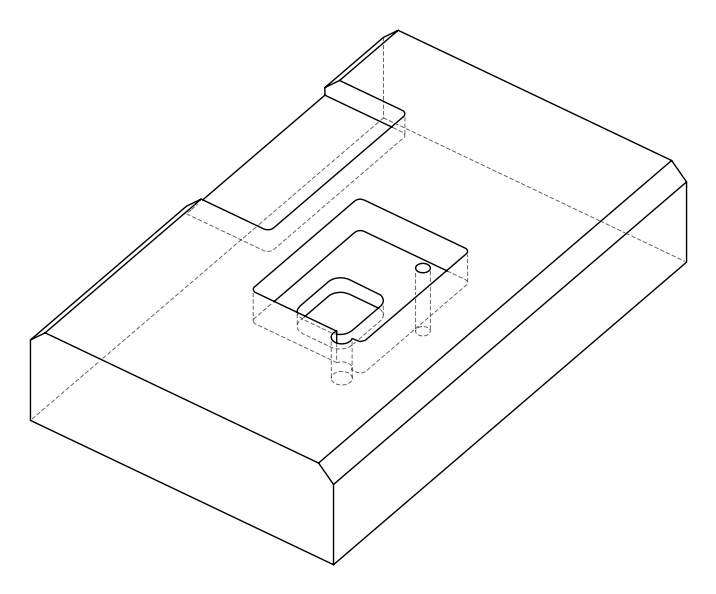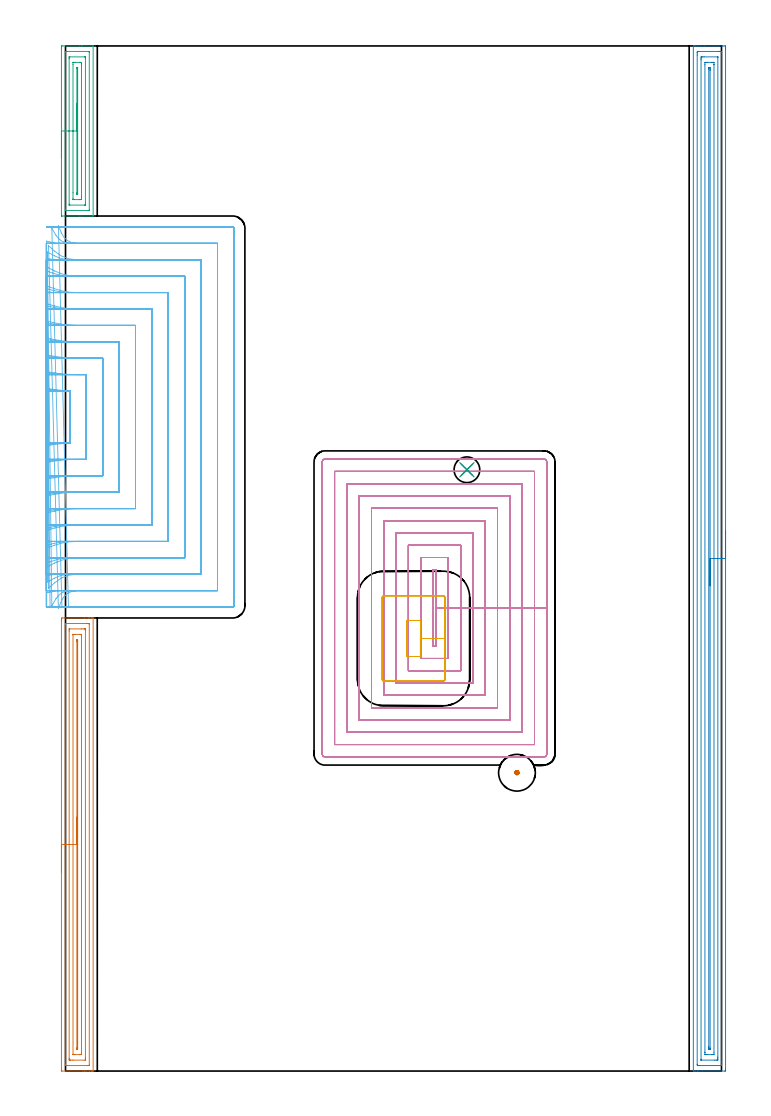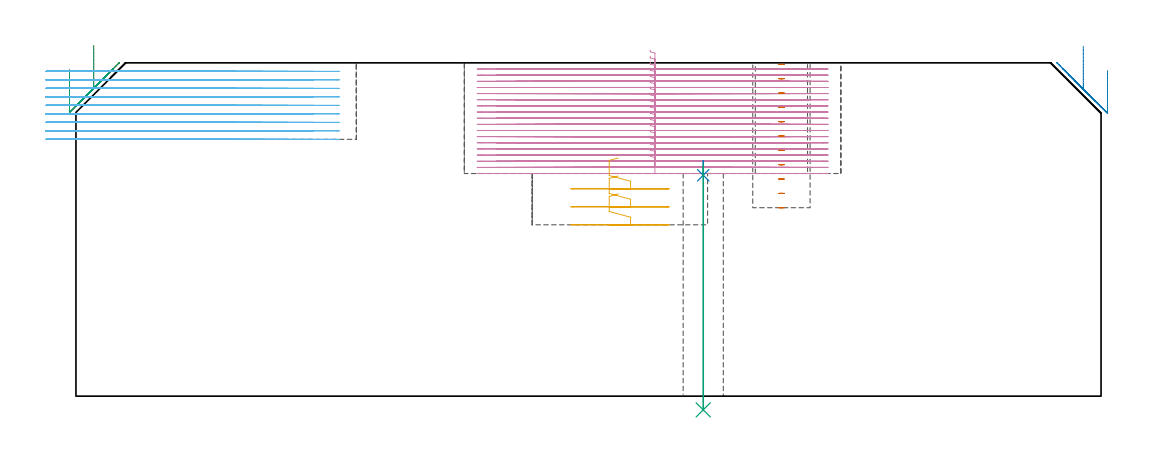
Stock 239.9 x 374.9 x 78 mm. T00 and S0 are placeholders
(PLAN: 9 operations, 6 tool changes, 168.5 min)
(1 AREA_MILL | FG_CHAMFER_SURFACE | UGT0205_001 | 6.8 min | 11571 mm3)
(2 AREA_MILL_1 | FG_CHAMFER_SURFACE_1 | UGT0205_001 | 15.18 min | 26106 mm3)
(3 AREA_MILL_2 | FG_CHAMFER_SURFACE_2 | UGT0205_001 | 2.66 min | 4618 mm3)
(4 MILL_RECTANGULAR_POCKET | POCKET_RECTANGULAR_STRAIGHT | NXT0201_008 | Follow Part, ap 1.5, ae 75% | 81.95 min | 261855 mm3)
(5 MILL_RECTANGULAR_POCKET_1 | POCKET_RECTANGULAR_STRAIGHT_1 | UGT0201_100 | Follow Part, ap 4.5, ae 75% | 1.27 min | 23265 mm3)
(6 MILL_SLOT | SLOT_PARTIAL_RECTANGULAR | NXT0201_009 | Follow Part, ap 2, ae 75% | 60.09 min | 171623 mm3)
(7 MILL_BLIND_HOLE_FROM_SOLID_MATERIAL | STEP1POCKET | UGT0201_130 | Spiral | 0.3 min | 3844 mm3)
(8 SPOT_DRILL | STEP1HOLE | NXT0321_9005460120000 | 0.03 min | 47 mm3)
(9 DRILL_THROUGH_HOLE_INTO_CENTER | STEP1HOLE | NXT0301_065 | 0.24 min | 3597 mm3)
(TOOL UGT0205_001 | Chamfer Mill 20 x 3 x 45 deg. | D20 FL50 Z2)
(TOOL NXT0201_008 | ENDMILL 6mm [2P460-0600-NA 1630] | D6 FL26 Z6)
(TOOL UGT0201_100 | End Mill 18 mm | D18 FL22 Z2)
(TOOL NXT0201_009 | ENDMILL 8mm [2P460-0800-NA 1630] | D8 FL26 Z6)
(TOOL UGT0201_130 | Carbide End Mill 12.0 | D12 FL15 Z4)
(TOOL NXT0321_9005460120000 | NC Spot Drill, 142deg, 12mm, Carbide, Uncoated | D12 PA142 FL30 Z2)
(TOOL NXT0301_065 | Carbide Drill 9.4mm [860.1-0940-075A1-MM 2214] | D9.4 PA140 FL98 Z2)
(OP 1 AREA_MILL)
G17 G21 G94 G90
T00 M6
G54
G17 G0 G90 X-1.5 Y72.85 S1061 M3
G43 Z88. H0
Z76.4
G94 G1 Y72.888 Z75.528 F250.
Y73.002 Z74.663
Y73.191 Z73.812
Y73.453 Z72.98
Y73.787 Z72.174
Y74.19 Z71.4
Y74.659 Z70.664
Y75.19 Z69.972
Y75.779 Z69.329
Y76.422 Z68.74
Y77.114 Z68.208
Y77.85 Z67.74
Y78.624 Z67.337
Y79.43 Z67.003
Y80.262 Z66.741
Y81.114 Z66.552
Y81.978 Z66.438
Y82.85 Z66.4
Y164.681
X-1.499 Y165.076 Z66.401
X-1.495 Y165.57 Z66.403
X-1.492 Y165.691 Z66.406
X-1.007 Y165.696 Z66.891
X-0.389 Y165.7 Z67.508
X6.953 Z74.848
X8.372 Z76.268
X8.722 Z76.617
X9.423 Z77.322
X9.71 Z77.609
X10.081 Y165.693 Z77.972
X10.097 Y165.691 Z77.988
X10.1 Y165.523 Z78.
Y0.173
X10.105 Y0.01 Z77.995
X10.081 Y0.008 Z77.972
X9.709 Y0. Z77.609
X9.423 Z77.322
X8.722 Z76.617
X7.488 Z75.384
X6.953 Z74.848
X6.336 Z74.231
X-1.274 Y0.001 Z66.623
X-1.492 Y0.01 Z66.406
X-1.499 Y0.228 Z66.399
Y0.252
X-1.5 Y82.85 Z66.4
X-0.086 Z67.814
Y163.503
X-0.085 Y163.61 Z67.815
X-0.082 Y163.663 Z67.818
X-0.08 Y163.682 Z67.82
X-0.051 Y163.69 Z67.849
X0.356 Y163.699 Z68.256
X7.838 Y163.7 Z75.738
X8.316 Y163.699 Z76.216
X8.562 Y163.694 Z76.462
X8.679 Y163.689 Z76.579
X8.685 Y163.326 Z76.585
X8.686 Y163.289 Z76.586
Y2.197
X8.685 Y2.09 Z76.585
X8.682 Y2.037 Z76.582
X8.68 Y2.018 Z76.58
X8.651 Y2.01 Z76.551
X8.243 Y2.001 Z76.143
X0.762 Y2. Z68.662
X0.284 Y2.001 Z68.184
X0.038 Y2.006 Z67.938
X-0.079 Y2.011 Z67.821
X-0.085 Y2.374 Z67.815
X-0.086 Y2.411 Z67.814
Y82.85
X1.328 Z69.228
X1.329 Y160.928 Z69.229
X1.333 Y161.501 Z69.233
X1.335 Y161.661 Z69.235
X1.338 Y161.69 Z69.238
X1.385 Y161.694 Z69.285
X1.451 Y161.699 Z69.351
X5.872 Y161.7 Z73.772
X6.757 Y161.699 Z74.657
X6.953 Y161.696 Z74.853
X7.15 Y161.69 Z75.05
X7.265 Y161.684 Z75.165
X7.267 Y161.608 Z75.167
X7.269 Y161.501 Z75.169
X7.271 Y161.18 Z75.171
Y4.772
X7.267 Y4.199 Z75.167
X7.265 Y4.04 Z75.165
X7.262 Y4.01 Z75.162
X7.215 Y4.006 Z75.115
X7.149 Y4.001 Z75.049
X2.728 Y4. Z70.628
X1.843 Y4.001 Z69.743
X1.647 Y4.004 Z69.547
X1.45 Y4.01 Z69.35
X1.335 Y4.016 Z69.235
X1.332 Y4.092 Z69.232
X1.33 Y4.199 Z69.23
X1.329 Y4.52 Z69.229
X1.328 Y82.85 Z69.228
X2.743 Z70.643
Y159.499
X2.744 Y159.597 Z70.644
X2.747 Y159.656 Z70.647
X2.749 Y159.683 Z70.649
X2.764 Y159.69 Z70.664
X2.98 Y159.694 Z70.88
X3.416 Y159.7 Z71.316
X5.198 Z73.098
X5.623 Y159.695 Z73.523
X5.834 Y159.69 Z73.734
X5.851 Y159.687 Z73.751
X5.853 Y159.67 Z73.753
X5.856 Y159.632 Z73.756
X5.857 Y159.578 Z73.757
Y6.201
X5.855 Y6.103 Z73.755
X5.853 Y6.044 Z73.753
X5.851 Y6.017 Z73.751
X5.836 Y6.01 Z73.736
X5.62 Y6.006 Z73.52
X5.184 Y6. Z73.084
X3.402 Z71.302
X2.977 Y6.005 Z70.877
X2.766 Y6.01 Z70.666
X2.749 Y6.013 Z70.649
X2.747 Y6.03 Z70.647
X2.744 Y6.068 Z70.644
X2.743 Y6.122 Z70.643
Y82.85
X4.157 Z72.057
Y157.177
X4.158 Y157.322 Z72.058
X4.162 Y157.61 Z72.062
X4.164 Y157.686 Z72.064
X4.178 Y157.69 Z72.078
X4.218 Y157.695 Z72.118
X4.3 Y157.698 Z72.2
X4.394 Y157.697 Z72.294
X4.421 Y157.694 Z72.321
X4.431 Y157.692 Z72.331
X4.436 Y157.658 Z72.336
X4.439 Y157.466 Z72.339
X4.442 Y157.177 Z72.342
X4.443 Y8.523 Z72.343
X4.442 Y8.378 Z72.342
X4.438 Y8.09 Z72.338
X4.436 Y8.014 Z72.336
X4.422 Y8.01 Z72.322
X4.382 Y8.005 Z72.282
X4.3 Y8.002 Z72.2
X4.206 Y8.003 Z72.106
X4.179 Y8.006 Z72.079
X4.169 Y8.008 Z72.069
X4.164 Y8.042 Z72.064
X4.16 Y8.234 Z72.06
X4.157 Y8.523 Z72.057
Y82.85
Y83.722 Z72.095
Y84.587 Z72.209
Y85.438 Z72.398
Y86.27 Z72.66
Y87.076 Z72.994
Y87.85 Z73.397
Y88.586 Z73.865
Y89.278 Z74.396
Y89.921 Z74.986
Y90.51 Z75.629
Y91.042 Z76.321
Y91.51 Z77.057
Y91.913 Z77.831
Y92.247 Z78.637
Y92.509 Z79.469
Y92.698 Z80.32
Y92.812 Z81.185
Y92.85 Z82.057
G0 Z88.
M5
M2
(OP 2 AREA_MILL_1)
G17 G21 G94 G90
T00 M6
G54
G17 G0 G90 X241.4 Y197.45 S1061 M3
G43 Z88. H0
Z76.2
G94 G1 Y197.412 Z75.328 F250.
Y197.298 Z74.464
Y197.109 Z73.612
Y196.847 Z72.78
Y196.513 Z71.974
Y196.11 Z71.2
Y195.642 Z70.464
Y195.11 Z69.772
Y194.521 Z69.129
Y193.878 Z68.54
Y193.186 Z68.009
Y192.45 Z67.54
Y191.676 Z67.137
Y190.87 Z66.803
Y190.038 Z66.541
Y189.187 Z66.352
Y188.322 Z66.238
Y187.45 Z66.2
Y0.626
X241.397 Y0.295 Z66.202
X241.392 Y0.01 Z66.206
X241.104 Y0. Z66.494
X232.832 Z74.763
X231.408 Z76.188
X231.053 Z76.542
X230.341 Z77.258
X230.05 Z77.549
X229.647 Z77.944
X229.603 Y0.009 Z77.988
X229.6 Y0.179 Z78.
Y374.722
X229.603 Y374.89 Z77.988
X229.647 Y374.9 Z77.944
X230.05 Z77.549
X230.342 Z77.258
X231.053 Z76.542
X232.298 Z75.299
X233.721 Z73.874
X240.214 Z67.383
X240.837 Y374.896 Z66.761
X241.392 Y374.892 Z66.206
X241.394 Y374.835 Z66.204
X241.399 Y374.274 Z66.201
X241.4 Y373.708 Z66.2
Y187.45
X239.986 Z67.614
Y3.307
X239.985 Y2.413 Z67.615
X239.983 Y2.377 Z67.617
X239.947 Y2.01 Z67.653
X239.468 Y2.001 Z68.132
X231.942 Y2. Z75.658
X231.463 Y2.001 Z76.137
X231.053 Y2.01 Z76.547
X231.017 Y2.413 Z76.583
X231.015 Y2.451 Z76.585
X231.014 Y371.593 Z76.586
X231.015 Y372.487 Z76.585
X231.017 Y372.523 Z76.583
X231.053 Y372.89 Z76.547
X231.532 Y372.899 Z76.068
X239.058 Y372.9 Z68.542
X239.537 Y372.899 Z68.063
X239.947 Y372.89 Z67.653
X239.983 Y372.487 Z67.617
X239.985 Y372.449 Z67.615
X239.986 Y187.45 Z67.614
X238.571 Z69.029
Y5.095
X238.57 Y4.692 Z69.03
X238.565 Y4.201 Z69.035
X238.562 Y4.01 Z69.038
X238.366 Y4.003 Z69.234
X238.168 Y4.001 Z69.432
X237.479 Y4. Z70.121
X232.631 Y4.001 Z74.969
X232.498 Y4.004 Z75.102
X232.45 Y4.008 Z75.15
X232.434 Y4.013 Z75.166
X232.433 Y4.019 Z75.167
X232.43 Y4.066 Z75.17
X232.429 Y4.201 Z75.171
Y369.805
X232.43 Y370.208 Z75.17
X232.435 Y370.699 Z75.165
X232.438 Y370.89 Z75.162
X232.634 Y370.897 Z74.966
X232.832 Y370.899 Z74.768
X233.521 Y370.9 Z74.079
X238.369 Y370.899 Z69.231
X238.502 Y370.896 Z69.098
X238.55 Y370.892 Z69.05
X238.566 Y370.888 Z69.034
X238.567 Y370.881 Z69.033
X238.57 Y370.834 Z69.03
X238.571 Y370.699 Z69.029
Y187.45
X237.157 Z70.443
Y6.883
X237.153 Y6.116 Z70.447
X237.15 Y6.011 Z70.45
X237.048 Y6.007 Z70.552
X236.829 Y6.003 Z70.771
X236.389 Y6. Z71.211
X234.611 Z72.989
X234.167 Y6.002 Z73.433
X233.951 Y6.006 Z73.649
X233.85 Y6.01 Z73.75
X233.848 Y6.085 Z73.752
X233.843 Y6.76 Z73.757
Y6.883
Y368.017
X233.847 Y368.784 Z73.753
X233.85 Y368.889 Z73.75
X233.952 Y368.893 Z73.648
X234.171 Y368.897 Z73.429
X234.611 Y368.9 Z72.989
X236.389 Z71.211
X236.833 Y368.898 Z70.767
X237.049 Y368.894 Z70.551
X237.15 Y368.89 Z70.45
X237.151 Y368.815 Z70.449
X237.157 Y368.14 Z70.443
Y368.017
Y187.45
X235.743 Z71.857
Y8.427
X235.74 Y8.182 Z71.86
X235.736 Y8.021 Z71.864
X235.734 Y8.009 Z71.866
X235.728 Y8.005 Z71.872
X235.708 Y8.002 Z71.892
X235.667 Y8.001 Z71.933
X235.5 Z72.1
X235.273 Y8.005 Z72.327
X235.263 Y8.015 Z72.337
X235.26 Y8.018 Z72.34
X235.257 Y8.671 Z72.343
Y8.915
Y366.473
X235.26 Y366.718 Z72.34
X235.264 Y366.879 Z72.336
X235.266 Y366.891 Z72.334
X235.272 Y366.895 Z72.328
X235.292 Y366.898 Z72.308
X235.333 Y366.899 Z72.267
X235.5 Z72.1
X235.727 Y366.895 Z71.873
X235.737 Y366.885 Z71.863
X235.74 Y366.882 Z71.86
X235.743 Y366.229 Z71.857
Y365.985
Y187.45
Y186.578 Z71.895
Y185.714 Z72.009
Y184.862 Z72.198
Y184.03 Z72.46
Y183.224 Z72.794
Y182.45 Z73.197
Y181.714 Z73.665
Y181.022 Z74.196
Y180.379 Z74.786
Y179.79 Z75.429
Y179.259 Z76.121
Y178.79 Z76.857
Y178.387 Z77.631
Y178.053 Z78.437
Y177.791 Z79.269
Y177.602 Z80.12
Y177.488 Z80.985
Y177.45 Z81.857
G0 Z88.
M5
M2
(OP 3 AREA_MILL_2)
G17 G21 G94 G90
T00 M6
G54
G17 G0 G90 X-1.5 Y333.8 S1061 M3
G43 Z88. H0
Z76.4
G94 G1 Y333.838 Z75.528 F250.
Y333.952 Z74.664
Y334.141 Z73.812
Y334.403 Z72.98
Y334.737 Z72.174
Y335.14 Z71.4
Y335.608 Z70.664
Y336.14 Z69.972
Y336.729 Z69.329
Y337.372 Z68.74
Y338.064 Z68.208
Y338.8 Z67.74
Y339.574 Z67.337
Y340.38 Z67.003
Y341.212 Z66.741
Y342.064 Z66.552
Y342.928 Z66.438
Y343.8 Z66.4
Y373.988
X-1.499 Y374.38 Z66.401
X-1.493 Y374.867 Z66.403
X-1.491 Y374.893 Z66.405
X-1.007 Y374.9 Z66.889
X5.184 Z73.078
X5.915 Z73.813
X6.069 Z73.967
X9.93 Y374.899 Z77.828
X10.095 Y374.89 Z77.993
X10.1 Y374.823 Z78.
Y312.771
X10.101 Y312.71 Z77.999
X9.928 Y312.7 Z77.827
X5.915 Z73.813
X5.184 Z73.078
X-1.234 Z66.662
X-1.374 Y312.702 Z66.522
X-1.491 Y312.71 Z66.405
X-1.498 Y312.827 Z66.399
X-1.5 Y313.22 Z66.4
Y343.8
X-0.086 Z67.814
Y372.607
X-0.085 Y372.819 Z67.815
X-0.082 Y372.872 Z67.818
X-0.08 Y372.889 Z67.82
X-0.017 Y372.894 Z67.883
X0.177 Y372.898 Z68.077
X0.47 Y372.9 Z68.37
X8.43 Z76.33
X8.587 Y372.899 Z76.487
X8.633 Y372.896 Z76.533
X8.677 Y372.89 Z76.577
X8.681 Y372.815 Z76.581
X8.685 Y372.644 Z76.585
X8.686 Y372.607 Z76.586
Y314.993
X8.684 Y314.781 Z76.584
X8.682 Y314.728 Z76.582
X8.68 Y314.711 Z76.58
X8.617 Y314.706 Z76.517
X8.422 Y314.702 Z76.322
X8.13 Y314.7 Z76.03
X0.17 Z68.07
X0.013 Y314.701 Z67.913
X-0.033 Y314.704 Z67.867
X-0.077 Y314.71 Z67.823
X-0.081 Y314.785 Z67.819
X-0.085 Y314.956 Z67.815
X-0.086 Y314.993 Z67.814
Y343.8
X1.328 Z69.228
X1.329 Y370.267 Z69.229
X1.331 Y370.834 Z69.231
X1.333 Y370.873 Z69.233
X1.334 Y370.885 Z69.234
X1.385 Y370.89 Z69.285
X1.515 Y370.897 Z69.415
X1.581 Y370.9 Z69.481
X7.019 Y370.899 Z74.919
X7.15 Y370.895 Z75.05
X7.237 Y370.89 Z75.137
X7.266 Y370.884 Z75.166
X7.267 Y370.878 Z75.167
X7.269 Y370.834 Z75.169
X7.271 Y370.516 Z75.171
Y317.334
X7.269 Y316.766 Z75.169
X7.267 Y316.727 Z75.167
X7.266 Y316.715 Z75.166
X7.215 Y316.71 Z75.115
X7.084 Y316.703 Z74.984
X7.019 Y316.7 Z74.919
X1.581 Y316.701 Z69.481
X1.45 Y316.705 Z69.35
X1.363 Y316.71 Z69.263
X1.334 Y316.716 Z69.234
X1.333 Y316.722 Z69.233
X1.331 Y316.766 Z69.231
X1.329 Y317.084 Z69.229
X1.328 Y343.8 Z69.228
X2.743 Z70.643
Y368.175
X2.748 Y368.844 Z70.648
X2.749 Y368.885 Z70.649
X2.783 Y368.89 Z70.683
X2.873 Y368.895 Z70.773
X3.054 Y368.898 Z70.954
X3.416 Y368.9 Z71.316
X3.577 Z71.477
X5.346 Z73.246
X5.617 Y368.899 Z73.517
X5.753 Y368.897 Z73.653
X5.82 Y368.893 Z73.72
X5.848 Y368.89 Z73.748
X5.85 Y368.871 Z73.75
X5.856 Y368.389 Z73.756
X5.857 Y368.175 Z73.757
Y367.501
X5.856 Y319.425 Z73.756
X5.852 Y318.756 Z73.752
X5.851 Y318.715 Z73.751
X5.817 Y318.71 Z73.717
X5.727 Y318.705 Z73.627
X5.546 Y318.702 Z73.446
X5.184 Y318.7 Z73.084
X5.023 Z72.923
X3.254 Z71.154
X2.983 Y318.701 Z70.883
X2.847 Y318.703 Z70.747
X2.78 Y318.707 Z70.68
X2.752 Y318.71 Z70.652
X2.75 Y318.729 Z70.65
X2.744 Y319.211 Z70.644
X2.743 Y321.198 Z70.643
Y343.8
X4.157 Z72.057
Y366.689
X4.159 Y366.785 Z72.059
X4.163 Y366.86 Z72.063
X4.167 Y366.891 Z72.067
X4.177 Y366.893 Z72.077
X4.3 Y366.898 Z72.2
X4.371 Z72.271
X4.414 Y366.894 Z72.314
X4.432 Y366.891 Z72.332
X4.436 Y366.832 Z72.336
X4.441 Y366.546 Z72.341
X4.443 Y366.402 Z72.343
Y320.911
X4.441 Y320.815 Z72.341
X4.437 Y320.74 Z72.337
X4.433 Y320.709 Z72.333
X4.423 Y320.707 Z72.323
X4.3 Y320.702 Z72.2
X4.229 Z72.129
X4.186 Y320.706 Z72.086
X4.168 Y320.709 Z72.068
X4.164 Y320.768 Z72.064
X4.159 Y321.054 Z72.059
X4.157 Y321.198 Z72.057
Y343.8
Y344.672 Z72.095
Y345.536 Z72.209
Y346.388 Z72.398
Y347.22 Z72.66
Y348.026 Z72.994
Y348.8 Z73.397
Y349.536 Z73.865
Y350.228 Z74.396
Y350.871 Z74.986
Y351.46 Z75.629
Y351.992 Z76.321
Y352.46 Z77.057
Y352.863 Z77.831
Y353.197 Z78.637
Y353.459 Z79.469
Y353.648 Z80.32
Y353.762 Z81.185
Y353.8 Z82.057
G0 Z88.
M5
M2
(OP 4 MILL_RECTANGULAR_POCKET)
G17 G21 G94 G90
T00 M6
G54
G17 G0 G90 X134.4 Y156.916 S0 M3
G43 Z88. H1
Z81.
G94 G1 Y155.4 Z80.594 F250.
X135.5 Z80.299
Y169.35 Z76.561
Y183.3 F500.
X134.4
Y155.4
X135.5
Y169.35
X140.
Y187.8
X129.9
Y150.9
X140.
Y169.35
X144.5
Y192.3
X125.4
Y146.4
X144.5
Y169.35
X149.
Y196.8
X120.9
Y141.9
X149.
Y169.35
X153.5
Y201.3
X116.4
Y137.4
X153.5
Y169.35
X158.
Y205.8
X111.9
Y132.9
X158.
Y169.35
X162.5
Y210.3
X107.4
Y128.4
X162.5
Y169.35
X167.
Y214.8
X102.9
Y123.9
X159.014
X167.
Y169.35
X171.5
Y219.3
X98.4
Y119.4
X159.014
X171.5
Y169.35
X176.
Y222.8
G3 X175. Y223.8 R1.
G1 X94.9
G3 X93.9 Y222.8 R1.
G1 Y115.9
G3 X94.9 Y114.9 R1.
G1 X175.
G3 X176. Y115.9 R1.
G1 Y169.35
Y170.35
G0 X134.4 Y156.916 Z79.561
G1 Y155.4 Z79.155 F250.
X135.5 Z78.86
Y169.35 Z75.122
Y183.3 F500.
X134.4
Y155.4
X135.5
Y169.35
X140.
Y187.8
X129.9
Y150.9
X140.
Y169.35
X144.5
Y192.3
X125.4
Y146.4
X144.5
Y169.35
X149.
Y196.8
X120.9
Y141.9
X149.
Y169.35
X153.5
Y201.3
X116.4
Y137.4
X153.5
Y169.35
X158.
Y205.8
X111.9
Y132.9
X158.
Y169.35
X162.5
Y210.3
X107.4
Y128.4
X162.5
Y169.35
X167.
Y214.8
X102.9
Y123.9
X159.014
X167.
Y169.35
X171.5
Y219.3
X98.4
Y119.4
X159.014
X171.5
Y169.35
X176.
Y222.8
G3 X175. Y223.8 R1.
G1 X94.9
G3 X93.9 Y222.8 R1.
G1 Y115.9
G3 X94.9 Y114.9 R1.
G1 X175.
G3 X176. Y115.9 R1.
G1 Y169.35
Y170.35
G0 X134.4 Y156.916 Z78.122
G1 Y155.4 Z77.716 F250.
X135.5 Z77.421
Y169.35 Z73.683
Y183.3 F500.
X134.4
Y155.4
X135.5
Y169.35
X140.
Y187.8
X129.9
Y150.9
X140.
Y169.35
X144.5
Y192.3
X125.4
Y146.4
X144.5
Y169.35
X149.
Y196.8
X120.9
Y141.9
X149.
Y169.35
X153.5
Y201.3
X116.4
Y137.4
X153.5
Y169.35
X158.
Y205.8
X111.9
Y132.9
X158.
Y169.35
X162.5
Y210.3
X107.4
Y128.4
X162.5
Y169.35
X167.
Y214.8
X102.9
Y123.9
X167.
Y169.35
X171.5
Y219.3
X98.4
Y119.4
X171.5
Y169.35
X176.
Y222.8
G3 X175. Y223.8 R1.
G1 X94.9
G3 X93.9 Y222.8 R1.
G1 Y115.9
G3 X94.9 Y114.9 R1.
G1 X175.
G3 X176. Y115.9 R1.
G1 Y169.35
Y170.35
G0 X134.4 Y156.916 Z76.683
G1 Y155.4 Z76.277 F250.
X135.5 Z75.982
Y169.35 Z72.244
Y183.3 F500.
X134.4
Y155.4
X135.5
Y169.35
X140.
Y187.8
X129.9
Y150.9
X140.
Y169.35
X144.5
Y192.3
X125.4
Y146.4
X144.5
Y169.35
X149.
Y196.8
X120.9
Y141.9
X149.
Y169.35
X153.5
Y201.3
X116.4
Y137.4
X153.5
Y169.35
X158.
Y205.8
X111.9
Y132.9
X158.
Y169.35
X162.5
Y210.3
X107.4
Y128.4
X162.5
Y169.35
X167.
Y214.8
X102.9
Y123.9
X159.014
X167.
Y169.35
X171.5
Y219.3
X98.4
Y119.4
X159.014
X171.5
Y169.35
X176.
Y222.8
G3 X175. Y223.8 R1.
G1 X94.9
G3 X93.9 Y222.8 R1.
G1 Y115.9
G3 X94.9 Y114.9 R1.
G1 X175.
G3 X176. Y115.9 R1.
G1 Y169.35
Y170.35
G0 X134.4 Y156.916 Z75.244
G1 Y155.4 Z74.838 F250.
X135.5 Z74.543
Y169.35 Z70.805
Y183.3 F500.
X134.4
Y155.4
X135.5
Y169.35
X140.
Y187.8
X129.9
Y150.9
X140.
Y169.35
X144.5
Y192.3
X125.4
Y146.4
X144.5
Y169.35
X149.
Y196.8
X120.9
Y141.9
X149.
Y169.35
X153.5
Y201.3
X116.4
Y137.4
X153.5
Y169.35
X158.
Y205.8
X111.9
Y132.9
X158.
Y169.35
X162.5
Y210.3
X107.4
Y128.4
X162.5
Y169.35
X167.
Y214.8
X102.9
Y123.9
X167.
Y169.35
X171.5
Y219.3
X98.4
Y119.4
X171.5
Y169.35
X176.
Y222.8
G3 X175. Y223.8 R1.
G1 X94.9
G3 X93.9 Y222.8 R1.
G1 Y115.9
G3 X94.9 Y114.9 R1.
G1 X175.
G3 X176. Y115.9 R1.
G1 Y169.35
Y170.35
G0 X134.4 Y156.916 Z73.805
G1 Y155.4 Z73.399 F250.
X135.5 Z73.104
Y169.35 Z69.367
Y183.3 F500.
X134.4
Y155.4
X135.5
Y169.35
X140.
Y187.8
X129.9
Y150.9
X140.
Y169.35
X144.5
Y192.3
X125.4
Y146.4
X144.5
Y169.35
X149.
Y196.8
X120.9
Y141.9
X149.
Y169.35
X153.5
Y201.3
X116.4
Y137.4
X153.5
Y169.35
X158.
Y205.8
X111.9
Y132.9
X158.
Y169.35
X162.5
Y210.3
X107.4
Y128.4
X162.5
Y169.35
X167.
Y214.8
X102.9
Y123.9
X167.
Y169.35
X171.5
Y219.3
X98.4
Y119.4
X171.5
Y169.35
X176.
Y222.8
G3 X175. Y223.8 R1.
G1 X94.9
G3 X93.9 Y222.8 R1.
G1 Y115.9
G3 X94.9 Y114.9 R1.
G1 X175.
G3 X176. Y115.9 R1.
G1 Y169.35
Y170.35
G0 X134.4 Y156.916 Z72.367
G1 Y155.4 Z71.96 F250.
X135.5 Z71.666
Y169.35 Z67.928
Y183.3 F500.
X134.4
Y155.4
X135.5
Y169.35
X140.
Y187.8
X129.9
Y150.9
X140.
Y169.35
X144.5
Y192.3
X125.4
Y146.4
X144.5
Y169.35
X149.
Y196.8
X120.9
Y141.9
X149.
Y169.35
X153.5
Y201.3
X116.4
Y137.4
X153.5
Y169.35
X158.
Y205.8
X111.9
Y132.9
X158.
Y169.35
X162.5
Y210.3
X107.4
Y128.4
X162.5
Y169.35
X167.
Y214.8
X102.9
Y123.9
X159.014
X167.
Y169.35
X171.5
Y219.3
X98.4
Y119.4
X159.014
X171.5
Y169.35
X176.
Y222.8
G3 X175. Y223.8 R1.
G1 X94.9
G3 X93.9 Y222.8 R1.
G1 Y115.9
G3 X94.9 Y114.9 R1.
G1 X175.
G3 X176. Y115.9 R1.
G1 Y169.35
Y170.35
G0 X134.4 Y156.916 Z70.928
G1 Y155.4 Z70.521 F250.
X135.5 Z70.227
Y169.35 Z66.489
Y183.3 F500.
X134.4
Y155.4
X135.5
Y169.35
X140.
Y187.8
X129.9
Y150.9
X140.
Y169.35
X144.5
Y192.3
X125.4
Y146.4
X144.5
Y169.35
X149.
Y196.8
X120.9
Y141.9
X149.
Y169.35
X153.5
Y201.3
X116.4
Y137.4
X153.5
Y169.35
X158.
Y205.8
X111.9
Y132.9
X158.
Y169.35
X162.5
Y210.3
X107.4
Y128.4
X162.5
Y169.35
X167.
Y214.8
X102.9
Y123.9
X167.
Y169.35
X171.5
Y219.3
X98.4
Y119.4
X159.014
X171.5
Y169.35
X176.
Y222.8
G3 X175. Y223.8 R1.
G1 X94.9
G3 X93.9 Y222.8 R1.
G1 Y115.9
G3 X94.9 Y114.9 R1.
G1 X175.
G3 X176. Y115.9 R1.
G1 Y169.35
Y170.35
G0 X134.4 Y156.916 Z69.489
G1 Y155.4 Z69.083 F250.
X135.5 Z68.788
Y169.35 Z65.05
Y183.3 F500.
X134.4
Y155.4
X135.5
Y169.35
X140.
Y187.8
X129.9
Y150.9
X140.
Y169.35
X144.5
Y192.3
X125.4
Y146.4
X144.5
Y169.35
X149.
Y196.8
X120.9
Y141.9
X149.
Y169.35
X153.5
Y201.3
X116.4
Y137.4
X153.5
Y169.35
X158.
Y205.8
X111.9
Y132.9
X158.
Y169.35
X162.5
Y210.3
X107.4
Y128.4
X162.5
Y169.35
X167.
Y214.8
X102.9
Y123.9
X167.
Y169.35
X171.5
Y219.3
X98.4
Y119.4
X171.5
Y169.35
X176.
Y222.8
G3 X175. Y223.8 R1.
G1 X94.9
G3 X93.9 Y222.8 R1.
G1 Y115.9
G3 X94.9 Y114.9 R1.
G1 X175.
G3 X176. Y115.9 R1.
G1 Y169.35
Y170.35
G0 X134.4 Y156.916 Z68.05
G1 Y155.4 Z67.644 F250.
X135.5 Z67.349
Y169.35 Z63.611
Y183.3 F500.
X134.4
Y155.4
X135.5
Y169.35
X140.
Y187.8
X129.9
Y150.9
X140.
Y169.35
X144.5
Y192.3
X125.4
Y146.4
X144.5
Y169.35
X149.
Y196.8
X120.9
Y141.9
X149.
Y169.35
X153.5
Y201.3
X116.4
Y137.4
X153.5
Y169.35
X158.
Y205.8
X111.9
Y132.9
X158.
Y169.35
X162.5
Y210.3
X107.4
Y128.4
X162.5
Y169.35
X167.
Y214.8
X102.9
Y123.9
X167.
Y169.35
X171.5
Y219.3
X98.4
Y119.4
X171.5
Y169.35
X176.
Y222.8
G3 X175. Y223.8 R1.
G1 X94.9
G3 X93.9 Y222.8 R1.
G1 Y115.9
G3 X94.9 Y114.9 R1.
G1 X175.
G3 X176. Y115.9 R1.
G1 Y169.35
Y170.35
G0 X134.4 Y156.916 Z66.611
G1 Y155.4 Z66.205 F250.
X135.5 Z65.91
Y169.35 Z62.172
Y183.3 F500.
X134.4
Y155.4
X135.5
Y169.35
X140.
Y187.8
X129.9
Y150.9
X140.
Y169.35
X144.5
Y192.3
X125.4
Y146.4
X144.5
Y169.35
X149.
Y196.8
X120.9
Y141.9
X149.
Y169.35
X153.5
Y201.3
X116.4
Y137.4
X153.5
Y169.35
X158.
Y205.8
X111.9
Y132.9
X158.
Y169.35
X162.5
Y210.3
X107.4
Y128.4
X162.5
Y169.35
X167.
Y214.8
X102.9
Y123.9
X167.
Y169.35
X171.5
Y219.3
X98.4
Y119.4
X171.5
Y169.35
X176.
Y222.8
G3 X175. Y223.8 R1.
G1 X94.9
G3 X93.9 Y222.8 R1.
G1 Y115.9
G3 X94.9 Y114.9 R1.
G1 X175.
G3 X176. Y115.9 R1.
G1 Y169.35
Y170.35
G0 X134.4 Y156.916 Z65.172
G1 Y155.4 Z64.766 F250.
X135.5 Z64.471
Y169.35 Z60.733
Y183.3 F500.
X134.4
Y155.4
X135.5
Y169.35
X140.
Y187.8
X129.9
Y150.9
X140.
Y169.35
X144.5
Y192.3
X125.4
Y146.4
X144.5
Y169.35
X149.
Y196.8
X120.9
Y141.9
X149.
Y169.35
X153.5
Y201.3
X116.4
Y137.4
X153.5
Y169.35
X158.
Y205.8
X111.9
Y132.9
X158.
Y169.35
X162.5
Y210.3
X107.4
Y128.4
X162.5
Y169.35
X167.
Y214.8
X102.9
Y123.9
X167.
Y169.35
X171.5
Y219.3
X98.4
Y119.4
X171.5
Y169.35
X176.
Y222.8
G3 X175. Y223.8 R1.
G1 X94.9
G3 X93.9 Y222.8 R1.
G1 Y115.9
G3 X94.9 Y114.9 R1.
G1 X175.
G3 X176. Y115.9 R1.
G1 Y169.35
Y170.35
G0 X134.4 Y156.916 Z63.733
G1 Y155.4 Z63.327 F250.
X135.5 Z63.032
Y169.35 Z59.294
Y183.3 F500.
X134.4
Y155.4
X135.5
Y169.35
X140.
Y187.8
X129.9
Y150.9
X140.
Y169.35
X144.5
Y192.3
X125.4
Y146.4
X144.5
Y169.35
X149.
Y196.8
X120.9
Y141.9
X149.
Y169.35
X153.5
Y201.3
X116.4
Y137.4
X153.5
Y169.35
X158.
Y205.8
X111.9
Y132.9
X158.
Y169.35
X162.5
Y210.3
X107.4
Y128.4
X162.5
Y169.35
X167.
Y214.8
X102.9
Y123.9
X167.
Y169.35
X171.5
Y219.3
X98.4
Y119.4
X171.5
Y169.35
X176.
Y222.8
G3 X175. Y223.8 R1.
G1 X94.9
G3 X93.9 Y222.8 R1.
G1 Y115.9
G3 X94.9 Y114.9 R1.
G1 X175.
G3 X176. Y115.9 R1.
G1 Y169.35
Y170.35
G0 X134.4 Y156.916 Z62.294
G1 Y155.4 Z61.888 F250.
X135.5 Z61.593
Y169.35 Z57.856
Y183.3 F500.
X134.4
Y155.4
X135.5
Y169.35
X140.
Y187.8
X129.9
Y150.9
X140.
Y169.35
X144.5
Y192.3
X125.4
Y146.4
X144.5
Y169.35
X149.
Y196.8
X120.9
Y141.9
X149.
Y169.35
X153.5
Y201.3
X116.4
Y137.4
X153.5
Y169.35
X158.
Y205.8
X111.9
Y132.9
X158.
Y169.35
X162.5
Y210.3
X107.4
Y128.4
X162.5
Y169.35
X167.
Y214.8
X102.9
Y123.9
X167.
Y169.35
X171.5
Y219.3
X98.4
Y119.4
X171.5
Y169.35
X176.
Y222.8
G3 X175. Y223.8 R1.
G1 X94.9
G3 X93.9 Y222.8 R1.
G1 Y115.9
G3 X94.9 Y114.9 R1.
G1 X175.
G3 X176. Y115.9 R1.
G1 Y169.35
Y170.35
G0 X134.4 Y156.916 Z60.856
G1 Y155.4 Z60.449 F250.
X135.5 Z60.155
Y169.35 Z56.417
Y183.3 F500.
X134.4
Y155.4
X135.5
Y169.35
X140.
Y187.8
X129.9
Y150.9
X140.
Y169.35
X144.5
Y192.3
X125.4
Y146.4
X144.5
Y169.35
X149.
Y196.8
X120.9
Y141.9
X149.
Y169.35
X153.5
Y201.3
X116.4
Y137.4
X153.5
Y169.35
X158.
Y205.8
X111.9
Y132.9
X158.
Y169.35
X162.5
Y210.3
X107.4
Y128.4
X162.5
Y169.35
X167.
Y214.8
X102.9
Y123.9
X167.
Y169.35
X171.5
Y219.3
X98.4
Y119.4
X171.5
Y169.35
X176.
Y222.8
G3 X175. Y223.8 R1.
G1 X94.9
G3 X93.9 Y222.8 R1.
G1 Y115.9
G3 X94.9 Y114.9 R1.
G1 X175.
G3 X176. Y115.9 R1.
G1 Y169.35
Y170.35
G0 X134.4 Y156.916 Z59.417
G1 Y155.4 Z59.01 F250.
X135.5 Z58.716
Y169.35 Z54.978
Y183.3 F500.
X134.4
Y155.4
X135.5
Y169.35
X140.
Y187.8
X129.9
Y150.9
X140.
Y169.35
X144.5
Y192.3
X125.4
Y146.4
X144.5
Y169.35
X149.
Y196.8
X120.9
Y141.9
X149.
Y169.35
X153.5
Y201.3
X116.4
Y137.4
X153.5
Y169.35
X158.
Y205.8
X111.9
Y132.9
X158.
Y169.35
X162.5
Y210.3
X107.4
Y128.4
X162.5
Y169.35
X167.
Y214.8
X102.9
Y123.9
X167.
Y169.35
X171.5
Y219.3
X98.4
Y119.4
X171.5
Y169.35
X176.
Y222.8
G3 X175. Y223.8 R1.
G1 X94.9
G3 X93.9 Y222.8 R1.
G1 Y115.9
G3 X94.9 Y114.9 R1.
G1 X175.
G3 X176. Y115.9 R1.
G1 Y169.35
Y170.35
G0 X134.4 Y156.916 Z57.978
G1 Y155.4 Z57.572 F250.
X135.5 Z57.277
Y169.35 Z53.539
Y183.3 F500.
X134.4
Y155.4
X135.5
Y169.35
X140.
Y187.8
X129.9
Y150.9
X140.
Y169.35
X144.5
Y192.3
X125.4
Y146.4
X144.5
Y169.35
X149.
Y196.8
X120.9
Y141.9
X149.
Y169.35
X153.5
Y201.3
X116.4
Y137.4
X153.5
Y169.35
X158.
Y205.8
X111.9
Y132.9
X158.
Y169.35
X162.5
Y210.3
X107.4
Y128.4
X162.5
Y169.35
X167.
Y214.8
X102.9
Y123.9
X167.
Y169.35
X171.5
Y219.3
X98.4
Y119.4
X171.5
Y169.35
X176.
Y222.8
G3 X175. Y223.8 R1.
G1 X94.9
G3 X93.9 Y222.8 R1.
G1 Y115.9
G3 X94.9 Y114.9 R1.
G1 X175.
G3 X176. Y115.9 R1.
G1 Y169.35
Y170.35
G0 X134.4 Y156.916 Z56.539
G1 Y155.4 Z56.133 F250.
X135.5 Z55.838
Y169.35 Z52.1
Y183.3 F500.
X134.4
Y155.4
X135.5
Y169.35
X140.
Y187.8
X129.9
Y150.9
X140.
Y169.35
X144.5
Y192.3
X125.4
Y146.4
X144.5
Y169.35
X149.
Y196.8
X120.9
Y141.9
X149.
Y169.35
X153.5
Y201.3
X116.4
Y137.4
X153.5
Y169.35
X158.
Y205.8
X111.9
Y132.9
X158.
Y169.35
X162.5
Y210.3
X107.4
Y128.4
X162.5
Y169.35
X167.
Y214.8
X102.9
Y123.9
X167.
Y169.35
X171.5
Y219.3
X98.4
Y119.4
X171.5
Y169.35
X176.
Y222.8
G3 X175. Y223.8 R1.
G1 X94.9
G3 X93.9 Y222.8 R1.
G1 Y115.9
G3 X94.9 Y114.9 R1.
G1 X175.
G3 X176. Y115.9 R1.
G1 Y169.35
Y170.35
G0 Z88.
M5
M2
(OP 5 MILL_RECTANGULAR_POCKET_1)
G17 G21 G94 G90
T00 M6
G54
G17 G0 G90 X126.912 Y164.8 S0 M3
G43 Z88. H0
Z55.733
G94 G1 X124.8 Z55.167 F250.
Y151.6 Z51.63
X129.8 Z50.291
Y158.2 Z48.522
Y164.8 F500.
X124.8
Y151.6
X129.8
Y158.2
X138.8
Y173.2
G3 X138.2 Y173.8 R0.6
G1 X116.4
G3 X115.8 Y173.2 R0.6
G1 Y143.2
G3 X116.4 Y142.6 R0.6
G1 X138.2
G3 X138.8 Y143.2 R0.6
G1 Y158.2
Y159.2
G0 X126.912 Y164.8 Z51.522
G1 X124.8 Z50.956 F250.
Y151.6 Z47.419
X129.8 Z46.08
Y158.2 Z44.311
Y164.8 F500.
X124.8
Y151.6
X129.8
Y158.2
X138.8
Y173.2
G3 X138.2 Y173.8 R0.6
G1 X116.4
G3 X115.8 Y173.2 R0.6
G1 Y143.2
G3 X116.4 Y142.6 R0.6
G1 X138.2
G3 X138.8 Y143.2 R0.6
G1 Y158.2
Y159.2
G0 X126.912 Y164.8 Z47.311
G1 X124.8 Z46.745 F250.
Y151.6 Z43.208
X129.8 Z41.868
Y158.2 Z40.1
Y164.8 F500.
X124.8
Y151.6
X129.8
Y158.2
X138.8
Y173.2
G3 X138.2 Y173.8 R0.6
G1 X116.4
G3 X115.8 Y173.2 R0.6
G1 Y143.2
G3 X116.4 Y142.6 R0.6
G1 X138.2
G3 X138.8 Y143.2 R0.6
G1 Y158.2
Y159.2
G0 Z88.
M5
M2
(OP 6 MILL_SLOT)
G17 G21 G94 G90
T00 M6
G54
G17 G0 G90 X-6.973 Y228.75 S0 M3
G43 Z88. H1
Z76.011
G94 G1 X-4. Y229.154 F250.
G2 X1.6 Y229.649 R60. F500.
G1 Y248.752
G2 X-4. Y249.247 R60.
G1 X-6.973 Y249.652 F250.
X-6.966 Y222.643
X-4. Y223.092
G2 X4.079 Y223.7 R54. F500.
G1 X7.6
Y254.7
X4.085
G2 X-4. Y255.309 R54.
G1 X-6.966 Y255.758 F250.
X-6.957 Y216.51
X-4. Y217.015
G2 X4.079 Y217.7 R48. F500.
G1 X13.6
Y260.7
X4.085
G2 X-4. Y261.386 R48.
G1 X-6.957 Y261.891 F250.
X-6.944 Y210.338
X-4. Y210.916
G2 X4.079 Y211.7 R42. F500.
G1 X19.6
Y266.7
X4.085
G2 X-4. Y267.486 R42.
G1 X-6.944 Y268.063 F250.
X-6.923 Y204.108
X-4. Y204.782
G2 X4.079 Y205.7 R36. F500.
G1 X25.6
Y272.7
X4.085
G2 X-4. Y273.62 R36.
G1 X-6.923 Y274.294 F250.
X-6.889 Y197.784
X-4. Y198.592
G2 X4.079 Y199.7 R30. F500.
G1 X31.6
Y278.7
X4.085
G2 X-4. Y279.81 R30.
G1 X-6.889 Y280.619 F250.
X-6.825 Y191.289
X-4. Y192.299
G2 X4.079 Y193.7 R24. F500.
G1 X37.6
Y284.7
X4.085
G2 X-4. Y286.103 R24.
G1 X-6.825 Y287.114 F250.
X-6.681 Y184.438
X-4. Y185.785
G2 X4.079 Y187.7 R18. F500.
G1 X43.6
Y290.7
X4.085
G2 X-4. Y292.618 R18.
G1 X-6.68 Y293.966 F250.
X-6.218 Y176.553
X-4. Y178.573
G2 X4.079 Y181.7 R12. F500.
G1 X49.6
Y296.7
X4.085
G2 X-4. Y299.833 R12.
G1 X-6.217 Y301.854 F250.
X-2.611 Y169.205 F500.
X-1.47 Y171.98 F250.
G2 X4.079 Y175.7 R6. F500.
G1 X55.6
Y302.7
X4.085
G2 X-1.465 Y306.422 R6.
G1 X-2.604 Y309.197 F250.
X1.079 Y169.7 F500.
X4.079 F250.
X61.1 F500.
G3 X61.6 Y170.2 R0.5
G1 Y308.2
G3 X61.1 Y308.7 R0.5
G1 X4.085
X1.085 F250.
G0 Z88.
X-6.987 Y229.146
Z74.022
G1 X-4. Y229.43
G2 X1.6 Y229.7 R60. F500.
G1 Y248.7
G2 X-4. Y248.97 R60.
G1 X-6.987 Y249.254 F250.
X-6.983 Y223.084
X-4. Y223.4
G2 X1.683 Y223.7 R54. F500.
G1 X7.6
Y254.7
X1.682
G2 X-4. Y255. R54.
G1 X-6.983 Y255.315 F250.
X-6.979 Y217.007
X-4. Y217.362
G2 X1.683 Y217.7 R48. F500.
G1 X13.6
Y260.7
X1.682
G2 X-4. Y261.037 R48.
G1 X-6.979 Y261.393 F250.
X-6.972 Y210.908
X-4. Y211.314
G2 X1.683 Y211.7 R42. F500.
G1 X19.6
Y266.7
X1.682
G2 X-4. Y267.086 R42.
G1 X-6.972 Y267.492 F250.
X-6.962 Y204.775
X-4. Y205.249
G2 X1.683 Y205.7 R36. F500.
G1 X25.6
Y272.7
X1.682
G2 X-4. Y273.151 R36.
G1 X-6.962 Y273.625 F250.
X-6.946 Y198.589
X-4. Y199.157
G2 X1.683 Y199.7 R30. F500.
G1 X31.6
Y278.7
X1.682
G2 X-4. Y279.243 R30.
G1 X-6.946 Y279.811 F250.
X-6.915 Y192.307
X-4. Y193.017
G2 X1.683 Y193.7 R24. F500.
G1 X37.6
Y284.7
X1.682
G2 X-4. Y285.382 R24.
G1 X-6.915 Y286.092 F250.
X-6.847 Y185.832
X-4. Y186.779
G2 X1.683 Y187.7 R18. F500.
G1 X43.6
Y290.7
X1.682
G2 X-4. Y291.62 R18.
G1 X-6.847 Y292.567 F250.
X-6.642 Y178.848
X-4. Y180.269
G2 X1.683 Y181.7 R12. F500.
G1 X49.6
Y296.7
X1.682
G2 X-4. Y298.13 R12.
G1 X-6.642 Y299.551 F250.
X-5.009 Y170.161
X-3.487 Y172.746
G2 X1.683 Y175.7 R6. F500.
G1 X55.6
Y302.7
X1.682
G2 X-3.487 Y305.653 R6.
G1 X-5.011 Y308.238 F250.
X-1.317 Y169.7 F500.
X1.683 F250.
X61.1 F500.
G3 X61.6 Y170.2 R0.5
G1 Y308.2
G3 X61.1 Y308.7 R0.5
G1 X1.682
X-1.318 F250.
G0 Z88.
X-6.999 Y229.618
Z72.033
G1 X-4. Y229.685
G2 X-2.655 Y229.7 R60. F500.
G1 X1.6
Y248.7
X-2.655
G2 X-4. Y248.715 R60.
G1 X-6.999 Y248.782 F250.
Y223.609
X-4. Y223.683
G2 X-2.655 Y223.7 R54. F500.
G1 X7.6
Y254.7
X-2.655
G2 X-4. Y254.717 R54.
G1 X-6.999 Y254.791 F250.
Y217.597
X-4. Y217.681
G2 X-2.655 Y217.7 R48. F500.
G1 X13.6
Y260.7
X-2.655
G2 X-4. Y260.719 R48.
G1 X-6.999 Y260.803 F250.
X-6.998 Y211.582
X-4. Y211.678
G2 X-2.655 Y211.7 R42. F500.
G1 X19.6
Y266.7
X-2.655
G2 X-4. Y266.722 R42.
G1 X-6.998 Y266.818 F250.
Y205.563
X-4. Y205.675
G2 X-2.655 Y205.7 R36. F500.
G1 X25.6
Y272.7
X-2.655
G2 X-4. Y272.725 R36.
G1 X-6.998 Y272.837 F250.
X-6.997 Y199.535
X-4. Y199.67
G2 X-2.655 Y199.7 R30. F500.
G1 X31.6
Y278.7
X-2.655
G2 X-4. Y278.73 R30.
G1 X-6.997 Y278.865 F250.
X-6.995 Y193.494
X-4. Y193.662
G2 X-2.655 Y193.7 R24. F500.
G1 X37.6
Y284.7
X-2.655
G2 X-4. Y284.738 R24.
G1 X-6.995 Y284.906 F250.
X-6.992 Y187.425
X-4. Y187.65
G2 X-2.655 Y187.7 R18. F500.
G1 X43.6
Y290.7
X-2.655
G2 X-4. Y290.75 R18.
G1 X-6.992 Y290.975 F250.
X-6.981 Y181.288
X-4. Y181.624
G2 X-2.655 Y181.7 R12. F500.
G1 X49.6
Y296.7
X-2.655
G2 X-4. Y296.776 R12.
G1 X-6.981 Y297.112 F250.
X-6.924 Y174.875
X-4. Y175.547
G2 X-2.655 Y175.7 R6. F500.
G1 X55.6
Y302.7
X-2.655
G2 X-4. Y302.853 R6.
G1 X-6.924 Y303.525 F250.
X-5.655 Y169.7
X-2.655
X61.1 F500.
G3 X61.6 Y170.2 R0.5
G1 Y308.2
G3 X61.1 Y308.7 R0.5
G1 X-2.655
X-5.655 F250.
G0 X-7. Y229.694 Z70.044
G1 X-4. Y229.7
X-3.888 F500.
X1.6
Y248.7
X-3.886
X-4.
X-7. Y248.706 F250.
Y223.694
X-4. Y223.7
X-3.888 F500.
X7.6
Y254.7
X-3.886
X-4.
X-7. Y254.706 F250.
Y217.693
X-4. Y217.7
X-3.888 F500.
X13.6
Y260.7
X-3.886
X-4.
X-7. Y260.707 F250.
Y211.692
X-4. Y211.7
X-3.888 F500.
X19.6
Y266.7
X-3.886
X-4.
X-7. Y266.708 F250.
Y205.69
X-4. Y205.7
X-3.888 F500.
X25.6
Y272.7
X-3.886
X-4.
X-7. Y272.71 F250.
Y199.689
X-4. Y199.7
X-3.888 F500.
X31.6
Y278.7
X-3.886
X-4.
X-7. Y278.712 F250.
Y193.686
X-4. Y193.7
X-3.888 F500.
X37.6
Y284.7
X-3.886
X-4.
X-7. Y284.714 F250.
Y187.681
X-4. Y187.7
X-3.888 F500.
X43.6
Y290.7
X-3.886
X-4.
X-7. Y290.719 F250.
Y181.671
X-4. Y181.699
X-3.888 Y181.7 F500.
X49.6
Y296.7
X-3.886
X-4. Y296.701
X-7. Y296.729 F250.
X-6.999 Y175.643
X-4. Y175.699
X-3.888 Y175.7 F500.
X55.6
Y302.7
X-3.886
X-4. Y302.701
X-6.999 Y302.758 F250.
X-6.888 Y169.7
X-3.888
X61.1 F500.
G3 X61.6 Y170.2 R0.5
G1 Y308.2
G3 X61.1 Y308.7 R0.5
G1 X-3.886
X-6.886 F250.
G0 X-7. Y229.7 Z68.056
G1 X-4.
X1.6 F500.
Y248.7
X-4.
X-7. F250.
Y223.7
X-4.
X7.6 F500.
Y254.7
X-4.
X-7. F250.
Y217.7
X-4.
X13.6 F500.
Y260.7
X-4.
X-7. F250.
Y211.7
X-4.
X19.6 F500.
Y266.7
X-4.
X-7. F250.
Y205.7
X-4.
X25.6 F500.
Y272.7
X-4.
X-7. F250.
Y199.7
X-4.
X31.6 F500.
Y278.7
X-4.
X-7. F250.
Y193.7
X-4.
X37.6 F500.
Y284.7
X-4.
X-7. F250.
Y187.7
X-4.
X43.6 F500.
Y290.7
X-4.
X-7. F250.
Y181.7
X-4.
X49.6 F500.
Y296.7
X-4.
X-7. F250.
Y175.7
X-4.
X55.6 F500.
Y302.7
X-4.
X-7. F250.
Y169.7
X-4.
X61.1 F500.
G3 X61.6 Y170.2 R0.5
G1 Y308.2
G3 X61.1 Y308.7 R0.5
G1 X-4.
X-7. F250.
G0 Y229.7 Z66.067
G1 X-4.
X1.6 F500.
Y248.7
X-4.
X-7. F250.
Y223.7
X-4.
X7.6 F500.
Y254.7
X-4.
X-7. F250.
Y217.7
X-4.
X13.6 F500.
Y260.7
X-4.
X-7. F250.
Y211.7
X-4.
X19.6 F500.
Y266.7
X-4.
X-7. F250.
Y205.7
X-4.
X25.6 F500.
Y272.7
X-4.
X-7. F250.
Y199.7
X-4.
X31.6 F500.
Y278.7
X-4.
X-7. F250.
Y193.7
X-4.
X37.6 F500.
Y284.7
X-4.
X-7. F250.
Y187.7
X-4.
X43.6 F500.
Y290.7
X-4.
X-7. F250.
Y181.7
X-4.
X49.6 F500.
Y296.7
X-4.
X-7. F250.
Y175.7
X-4.
X55.6 F500.
Y302.7
X-4.
X-7. F250.
Y169.7
X-4.
X61.1 F500.
G3 X61.6 Y170.2 R0.5
G1 Y308.2
G3 X61.1 Y308.7 R0.5
G1 X-4.
X-7. F250.
G0 Y229.7 Z64.078
G1 X-4.
X1.6 F500.
Y248.7
X-4.
X-7. F250.
Y223.7
X-4.
X7.6 F500.
Y254.7
X-4.
X-7. F250.
Y217.7
X-4.
X13.6 F500.
Y260.7
X-4.
X-7. F250.
Y211.7
X-4.
X19.6 F500.
Y266.7
X-4.
X-7. F250.
Y205.7
X-4.
X25.6 F500.
Y272.7
X-4.
X-7. F250.
Y199.7
X-4.
X31.6 F500.
Y278.7
X-4.
X-7. F250.
Y193.7
X-4.
X37.6 F500.
Y284.7
X-4.
X-7. F250.
Y187.7
X-4.
X43.6 F500.
Y290.7
X-4.
X-7. F250.
Y181.7
X-4.
X49.6 F500.
Y296.7
X-4.
X-7. F250.
Y175.7
X-4.
X55.6 F500.
Y302.7
X-4.
X-7. F250.
Y169.7
X-4.
X61.1 F500.
G3 X61.6 Y170.2 R0.5
G1 Y308.2
G3 X61.1 Y308.7 R0.5
G1 X-4.
X-7. F250.
G0 Y229.7 Z62.089
G1 X-4.
X1.6 F500.
Y248.7
X-4.
X-7. F250.
Y223.7
X-4.
X7.6 F500.
Y254.7
X-4.
X-7. F250.
Y217.7
X-4.
X13.6 F500.
Y260.7
X-4.
X-7. F250.
Y211.7
X-4.
X19.6 F500.
Y266.7
X-4.
X-7. F250.
Y205.7
X-4.
X25.6 F500.
Y272.7
X-4.
X-7. F250.
Y199.7
X-4.
X31.6 F500.
Y278.7
X-4.
X-7. F250.
Y193.7
X-4.
X37.6 F500.
Y284.7
X-4.
X-7. F250.
Y187.7
X-4.
X43.6 F500.
Y290.7
X-4.
X-7. F250.
Y181.7
X-4.
X49.6 F500.
Y296.7
X-4.
X-7. F250.
Y175.7
X-4.
X55.6 F500.
Y302.7
X-4.
X-7. F250.
Y169.7
X-4.
X61.1 F500.
G3 X61.6 Y170.2 R0.5
G1 Y308.2
G3 X61.1 Y308.7 R0.5
G1 X-4.
X-7. F250.
G0 Y229.7 Z60.1
G1 X-4.
X1.6 F500.
Y248.7
X-4.
X-7. F250.
Y223.7
X-4.
X7.6 F500.
Y254.7
X-4.
X-7. F250.
Y217.7
X-4.
X13.6 F500.
Y260.7
X-4.
X-7. F250.
Y211.7
X-4.
X19.6 F500.
Y266.7
X-4.
X-7. F250.
Y205.7
X-4.
X25.6 F500.
Y272.7
X-4.
X-7. F250.
Y199.7
X-4.
X31.6 F500.
Y278.7
X-4.
X-7. F250.
Y193.7
X-4.
X37.6 F500.
Y284.7
X-4.
X-7. F250.
Y187.7
X-4.
X43.6 F500.
Y290.7
X-4.
X-7. F250.
Y181.7
X-4.
X49.6 F500.
Y296.7
X-4.
X-7. F250.
Y175.7
X-4.
X55.6 F500.
Y302.7
X-4.
X-7. F250.
Y169.7
X-4.
X61.1 F500.
G3 X61.6 Y170.2 R0.5
G1 Y308.2
G3 X61.1 Y308.7 R0.5
G1 X-4.
X-7. F250.
G0 Z88.
M5
M2
(OP 7 MILL_BLIND_HOLE_FROM_SOLID_MATERIAL)
G17 G21 G94 G90
T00 M6
G54
G17 G0 G90 X165.1 Y109.1 S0 M3
G43 Z88. H0
Z77.645
G94 G3 X165.45 Y109.45 R0.35 F250.
X165.1 Y109.8 R0.35
X164.4 Y109.1 R0.7
X165.1 Y109.8 R-0.7
X164.75 Y109.45 R0.35
X165.1 Y109.1 R0.35
G0 Z74.291
G3 X165.45 Y109.45 R0.35
X165.1 Y109.8 R0.35
X164.4 Y109.1 R0.7
X165.1 Y109.8 R-0.7
X164.75 Y109.45 R0.35
X165.1 Y109.1 R0.35
G0 Z70.936
G3 X165.45 Y109.45 R0.35
X165.1 Y109.8 R0.35
X164.4 Y109.1 R0.7
X165.1 Y109.8 R-0.7
X164.75 Y109.45 R0.35
X165.1 Y109.1 R0.35
G0 Z67.582
G3 X165.45 Y109.45 R0.35
X165.1 Y109.8 R0.35
X164.4 Y109.1 R0.7
X165.1 Y109.8 R-0.7
X164.75 Y109.45 R0.35
X165.1 Y109.1 R0.35
G0 Z64.227
G3 X165.45 Y109.45 R0.35
X165.1 Y109.8 R0.35
X164.4 Y109.1 R0.7
X165.1 Y109.8 R-0.7
X164.75 Y109.45 R0.35
X165.1 Y109.1 R0.35
G0 Z60.873
G3 X165.45 Y109.45 R0.35
X165.1 Y109.8 R0.35
X164.4 Y109.1 R0.7
X165.1 Y109.8 R-0.7
X164.75 Y109.45 R0.35
X165.1 Y109.1 R0.35
G0 Z57.518
G3 X165.45 Y109.45 R0.35
X165.1 Y109.8 R0.35
X164.4 Y109.1 R0.7
X165.1 Y109.8 R-0.7
X164.75 Y109.45 R0.35
X165.1 Y109.1 R0.35
G0 Z54.164
G3 X165.45 Y109.45 R0.35
X165.1 Y109.8 R0.35
X164.4 Y109.1 R0.7
X165.1 Y109.8 R-0.7
X164.75 Y109.45 R0.35
X165.1 Y109.1 R0.35
G0 Z50.809
G3 X165.45 Y109.45 R0.35
X165.1 Y109.8 R0.35
X164.4 Y109.1 R0.7
X165.1 Y109.8 R-0.7
X164.75 Y109.45 R0.35
X165.1 Y109.1 R0.35
G0 Z47.455
G3 X165.45 Y109.45 R0.35
X165.1 Y109.8 R0.35
X164.4 Y109.1 R0.7
X165.1 Y109.8 R-0.7
X164.75 Y109.45 R0.35
X165.1 Y109.1 R0.35
G0 Z44.1
G3 X165.45 Y109.45 R0.35
X165.1 Y109.8 R0.35
X164.4 Y109.1 R0.7
X165.1 Y109.8 R-0.7
X164.75 Y109.45 R0.35
X165.1 Y109.1 R0.35
G0 Z88.
M5
M2
(OP 8 SPOT_DRILL)
G17 G21 G94 G90
T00 M6
G54
G17 G0 G90 X146.8 Y219.9 S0 M3
G43 Z88. H0
G94 G81 G98 Z51.695 F250. R55.1
G80
M5
M2
(OP 9 DRILL_THROUGH_HOLE_INTO_CENTER)
G17 G21 G94 G90
T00 M6
G54
G17 G0 G90 X146.8 Y219.9 S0 M3
G43 Z88. H1
G94 G73 G98 Z-3.211 F250. Q9.218 R54.1
G80
M5
M2
